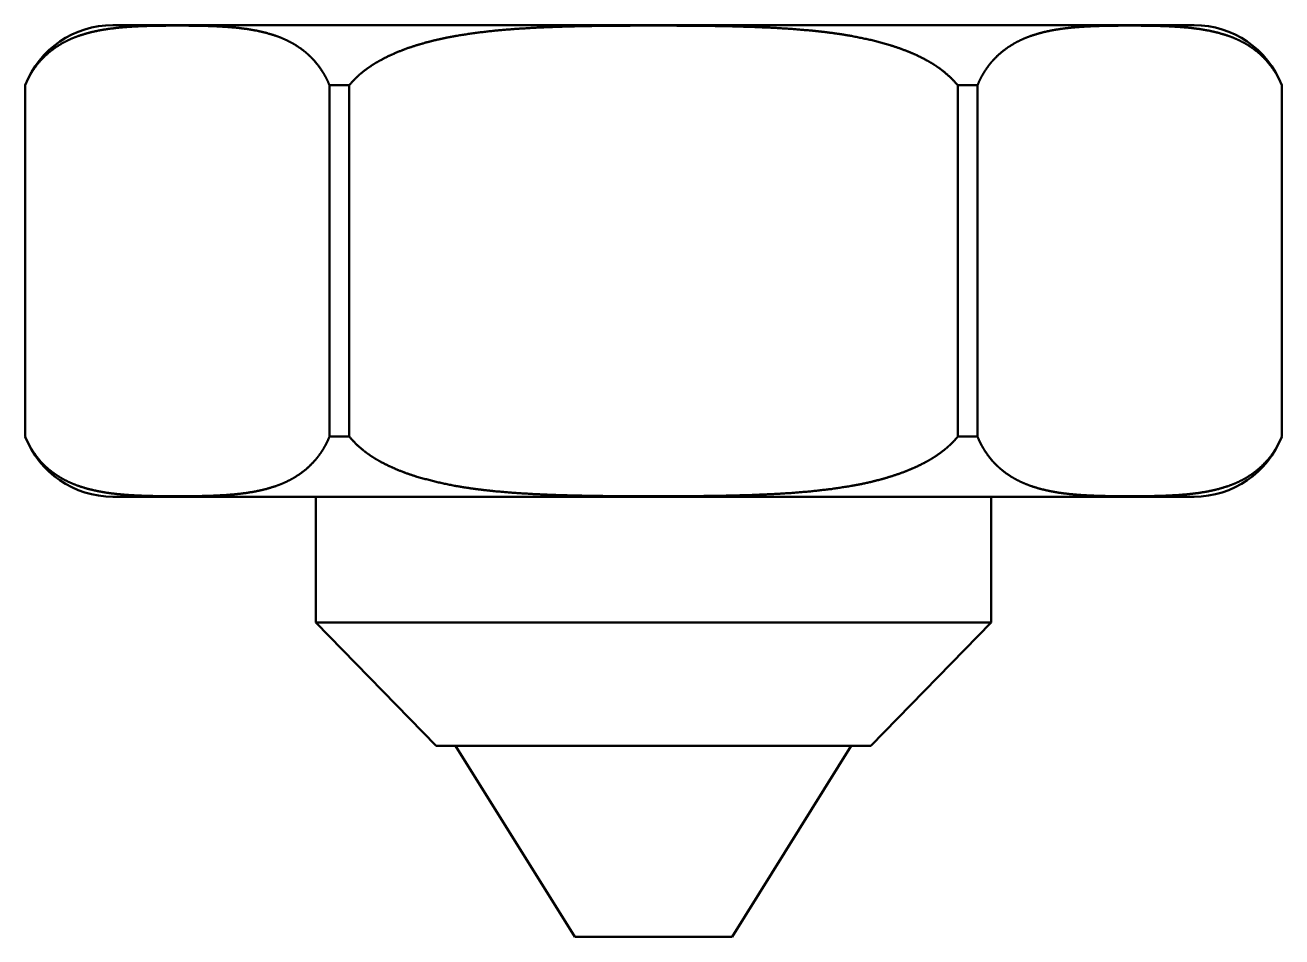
# Paper-space layout 'Layout1' of a CAD drawing. Header units: millimetres. Extents: x 0 to 420, y 0 to 297.
# Drawn here: x 287.76 to 295.76, y 126.9 to 132.7 of the extents above; entities that cross this region are included whole.
import ezdxf

# ---------------------------------------------------------------- set-up
doc = ezdxf.new("R2010")
doc.units = ezdxf.units.MM
doc.layers.add('170', color=7, linetype='Continuous', true_color=0xffffff)

psp = doc.layouts.get("Layout1")

# ---------------------------------------------------------------- linework, layer by layer
at = {"layer": '170', "color": 155, "linetype": 'Continuous', "lineweight": 50}
for p, q in [((287.7567, 132.3135), (287.7567, 130.0776)), ((287.7574, 130.0776), (287.7574, 132.3135)), ((289.6938, 130.0776), (289.6938, 132.3135)), ((289.8202, 130.0776), (289.8202, 132.3135)), ((293.6932, 130.0776), (293.6932, 132.3135)), ((293.8195, 130.0776), (293.8195, 132.3135)), ((295.756, 130.0776), (295.756, 132.3135)), ((295.7567, 130.0776), (295.7567, 132.3135)), ((289.6067, 129.6956), (289.6067, 128.8956)), ((293.9067, 128.8956), (293.9067, 129.6956)), ((289.6067, 128.8956), (290.3724, 128.1104)), ((293.141, 128.1104), (293.9067, 128.8956)), ((290.4973, 128.1103), (291.2564, 126.8956)), ((292.2569, 126.8956), (293.016, 128.1103))]:
    psp.add_line(p, q, dxfattribs=at)
for centre, start, end in [((288.3157, 132.0956), 90, 158.69613), ((295.1977, 132.0956), 21.30387, 90), ((288.3157, 130.2955), 201.30387, 270), ((295.1977, 130.2955), 270, 338.69613)]:
    psp.add_arc(centre, 0.6, start, end, dxfattribs=at)
for points, knots in [([(287.7573, 132.3135), (287.7678, 132.3379), (287.779, 132.3607), (287.7907, 132.3821), (287.8029, 132.4023), (287.8156, 132.4213), (287.8288, 132.4392), (287.8423, 132.4562), (287.8563, 132.4722), (287.8847, 132.5012), (287.9137, 132.5267), (287.9434, 132.5492), (287.9735, 132.569), (288.0041, 132.5866), (288.035, 132.602), (288.0661, 132.6156), (288.0973, 132.6274), (288.1598, 132.6466), (288.2224, 132.661), (288.2852, 132.6715), (288.3481, 132.6791), (288.4111, 132.6844), (288.4741, 132.688), (288.5371, 132.6903), (288.6002, 132.6917), (288.6633, 132.6924), (288.7264, 132.6926), (288.7895, 132.6924), (288.8526, 132.6917), (288.9158, 132.6903), (288.9789, 132.6879), (289.0419, 132.6843), (289.105, 132.6789), (289.168, 132.6712), (289.2308, 132.6605), (289.2932, 132.6461), (289.3552, 132.6269), (289.386, 132.6152), (289.4166, 132.6019), (289.447, 132.5866), (289.4773, 132.5693), (289.5073, 132.5496), (289.537, 132.5271), (289.5517, 132.5146), (289.5663, 132.5014), (289.5806, 132.4874), (289.5947, 132.4725), (289.6219, 132.4399), (289.6479, 132.4028), (289.6603, 132.3824), (289.6722, 132.3608), (289.6834, 132.3379), (289.6939, 132.3135)], [0, 0, 0.011931, 0.023344, 0.03432, 0.044924, 0.055196, 0.065196, 0.074959, 0.084484, 0.102734, 0.12012, 0.136844, 0.153072, 0.168921, 0.184473, 0.199729, 0.214716, 0.244107, 0.273005, 0.301626, 0.330102, 0.35851, 0.386882, 0.415246, 0.443616, 0.471982, 0.500364, 0.528747, 0.557121, 0.585511, 0.613894, 0.642304, 0.67077, 0.699307, 0.727946, 0.756744, 0.785908, 0.800714, 0.815734, 0.83103, 0.846701, 0.862842, 0.879606, 0.888275, 0.897114, 0.906127, 0.915331, 0.934458, 0.954796, 0.965527, 0.976619, 0.988082, 1, 1]), ([(288.3157, 132.6956), (288.4329, 132.6956), (289.3235, 132.6956), (290.8661, 132.6956), (291.7567, 132.6956)], [0, 0, 0.034072, 0.292895, 0.741177, 1, 1]), ([(289.8202, 132.3135), (289.8412, 132.3379), (289.8634, 132.3607), (289.8868, 132.3821), (289.9113, 132.4022), (289.9367, 132.4212), (289.9629, 132.4391), (289.99, 132.4561), (290.0178, 132.4721), (290.0746, 132.5011), (290.1326, 132.5265), (290.1918, 132.549), (290.252, 132.5689), (290.3131, 132.5864), (290.3749, 132.6019), (290.4371, 132.6155), (290.4994, 132.6273), (290.6243, 132.6465), (290.7495, 132.6609), (290.8749, 132.6715), (291.0006, 132.6791), (291.1264, 132.6844), (291.2523, 132.688), (291.3783, 132.6903), (291.5044, 132.6917), (291.6305, 132.6924), (291.7567, 132.6926)], [0, 0, 0.015884, 0.031628, 0.0473, 0.062956, 0.078621, 0.094329, 0.110125, 0.125963, 0.15746, 0.188795, 0.220103, 0.251425, 0.282832, 0.314318, 0.345767, 0.377104, 0.43954, 0.501819, 0.564045, 0.626256, 0.688481, 0.750736, 0.813018, 0.875334, 0.937657, 1, 1]), ([(291.7567, 132.6956), (292.6473, 132.6956), (294.1898, 132.6956), (295.0804, 132.6956), (295.1977, 132.6956)], [0, 0, 0.258819, 0.707109, 0.965927, 1, 1]), ([(291.7567, 132.6926), (291.883, 132.6924), (292.0093, 132.6917), (292.1355, 132.6903), (292.2618, 132.6879), (292.3879, 132.6843), (292.514, 132.679), (292.6399, 132.6713), (292.7658, 132.6607), (292.8286, 132.654), (292.8914, 132.6462), (292.9542, 132.6372), (293.0167, 132.6268), (293.1407, 132.6014), (293.2628, 132.5684), (293.323, 132.5485), (293.3823, 132.5259), (293.4402, 132.5004), (293.4964, 132.4716), (293.5238, 132.4558), (293.5507, 132.439), (293.577, 132.421), (293.6025, 132.4019), (293.6503, 132.3604), (293.6932, 132.3135)], [0, 0, 0.062417, 0.124835, 0.187235, 0.249622, 0.311992, 0.374353, 0.436721, 0.499126, 0.530357, 0.56163, 0.592963, 0.624297, 0.686841, 0.749356, 0.780714, 0.812079, 0.843324, 0.874533, 0.890166, 0.905846, 0.921586, 0.937309, 0.968598, 1, 1]), ([(293.8195, 132.3135), (293.83, 132.3379), (293.8412, 132.3607), (293.8529, 132.3821), (293.8651, 132.4023), (293.8778, 132.4213), (293.891, 132.4392), (293.9045, 132.4562), (293.9184, 132.4722), (293.9468, 132.5012), (293.9759, 132.5267), (294.0055, 132.5492), (294.0357, 132.569), (294.0663, 132.5866), (294.0972, 132.602), (294.1283, 132.6156), (294.1595, 132.6274), (294.222, 132.6466), (294.2846, 132.661), (294.3474, 132.6715), (294.4103, 132.6791), (294.4732, 132.6844), (294.5362, 132.688), (294.5993, 132.6903), (294.6624, 132.6917), (294.7255, 132.6924), (294.7886, 132.6926), (294.8517, 132.6924), (294.9148, 132.6917), (294.9779, 132.6903), (295.041, 132.6879), (295.1041, 132.6843), (295.1672, 132.6789), (295.2302, 132.6712), (295.293, 132.6605), (295.3554, 132.6461), (295.4174, 132.6269), (295.4481, 132.6152), (295.4788, 132.6019), (295.5092, 132.5866), (295.5394, 132.5693), (295.5694, 132.5496), (295.5992, 132.5271), (295.6139, 132.5146), (295.6285, 132.5014), (295.6428, 132.4874), (295.6568, 132.4725), (295.6841, 132.4399), (295.7101, 132.4028), (295.7225, 132.3824), (295.7344, 132.3608), (295.7455, 132.3379), (295.756, 132.3135)], [0, 0, 0.011931, 0.023344, 0.034315, 0.04492, 0.055197, 0.065197, 0.07496, 0.084485, 0.102735, 0.120114, 0.136846, 0.153066, 0.168923, 0.184467, 0.199731, 0.214719, 0.244109, 0.273008, 0.301629, 0.330105, 0.358504, 0.386885, 0.415249, 0.44361, 0.471985, 0.500368, 0.528741, 0.557125, 0.585505, 0.613898, 0.642308, 0.670765, 0.699311, 0.72795, 0.756748, 0.785913, 0.80071, 0.815729, 0.831035, 0.846698, 0.862846, 0.87961, 0.888279, 0.897118, 0.906132, 0.915335, 0.934456, 0.9548, 0.965526, 0.976622, 0.988086, 1, 1]), ([(289.6939, 130.0776), (289.6834, 130.0532), (289.6722, 130.0304), (289.6605, 130.009), (289.6483, 129.9888), (289.6355, 129.9698), (289.6224, 129.9519), (289.6088, 129.9349), (289.5949, 129.9189), (289.5665, 129.8899), (289.5375, 129.8644), (289.5078, 129.8419), (289.4777, 129.8221), (289.4471, 129.8045), (289.4162, 129.7891), (289.3851, 129.7755), (289.3539, 129.7637), (289.2914, 129.7445), (289.2287, 129.7302), (289.166, 129.7196), (289.1031, 129.712), (289.0401, 129.7067), (288.9771, 129.7031), (288.9141, 129.7008), (288.851, 129.6994), (288.7879, 129.6987), (288.7248, 129.6985), (288.6617, 129.6987), (288.5985, 129.6994), (288.5354, 129.7009), (288.4723, 129.7032), (288.4092, 129.7068), (288.3462, 129.7122), (288.2832, 129.7199), (288.2204, 129.7306), (288.1579, 129.745), (288.096, 129.7642), (288.0652, 129.7759), (288.0346, 129.7892), (288.0042, 129.8045), (287.9739, 129.8218), (287.9439, 129.8415), (287.9142, 129.8641), (287.8995, 129.8765), (287.8849, 129.8897), (287.8706, 129.9037), (287.8565, 129.9186), (287.8293, 129.9512), (287.8033, 129.9883), (287.7909, 130.0087), (287.779, 130.0303), (287.7678, 130.0532), (287.7573, 130.0776)], [0, 0, 0.011931, 0.023344, 0.03432, 0.04492, 0.055201, 0.065201, 0.074961, 0.08448, 0.102739, 0.120119, 0.13685, 0.153068, 0.168917, 0.184471, 0.199727, 0.214713, 0.244114, 0.273011, 0.301633, 0.330109, 0.358508, 0.38688, 0.415244, 0.443614, 0.471989, 0.500363, 0.528745, 0.557129, 0.585509, 0.613902, 0.642312, 0.670769, 0.699306, 0.727945, 0.756752, 0.785908, 0.800715, 0.815733, 0.83103, 0.846701, 0.862842, 0.879608, 0.888275, 0.89712, 0.906127, 0.915334, 0.934457, 0.9548, 0.96553, 0.976623, 0.98809, 1, 1]), ([(291.7567, 129.6985), (291.6304, 129.6987), (291.5041, 129.6994), (291.3778, 129.7008), (291.2516, 129.7032), (291.1255, 129.7068), (290.9994, 129.7121), (290.8734, 129.7198), (290.7476, 129.7304), (290.6848, 129.7371), (290.622, 129.7449), (290.5592, 129.7539), (290.4967, 129.7643), (290.3727, 129.7897), (290.2506, 129.8227), (290.1903, 129.8426), (290.131, 129.8652), (290.0732, 129.8907), (290.017, 129.9195), (289.9895, 129.9353), (289.9627, 129.9521), (289.9364, 129.9701), (289.9109, 129.9892), (289.8631, 130.0307), (289.8202, 130.0776)], [0, 0, 0.062427, 0.124834, 0.187234, 0.24962, 0.31199, 0.37435, 0.436717, 0.499122, 0.530363, 0.561636, 0.592959, 0.624292, 0.686836, 0.74936, 0.780718, 0.812073, 0.843327, 0.874536, 0.890171, 0.905851, 0.92158, 0.937303, 0.968592, 1, 1]), ([(293.6932, 130.0776), (293.6722, 130.0532), (293.6499, 130.0304), (293.6265, 130.009), (293.6021, 129.9889), (293.5767, 129.9699), (293.5504, 129.952), (293.5233, 129.935), (293.4956, 129.9191), (293.4388, 129.8901), (293.3807, 129.8646), (293.3215, 129.8421), (293.2613, 129.8222), (293.2003, 129.8047), (293.1384, 129.7892), (293.0763, 129.7756), (293.014, 129.7638), (292.8891, 129.7446), (292.7639, 129.7302), (292.6384, 129.7197), (292.5128, 129.7121), (292.387, 129.7067), (292.261, 129.7031), (292.135, 129.7008), (292.009, 129.6994), (291.8828, 129.6987), (291.7567, 129.6985)], [0, 0, 0.015884, 0.031628, 0.047297, 0.062946, 0.078614, 0.09433, 0.110126, 0.125953, 0.157451, 0.188797, 0.220094, 0.251418, 0.282825, 0.314321, 0.34577, 0.377098, 0.439545, 0.501824, 0.56404, 0.626252, 0.688488, 0.750744, 0.813026, 0.875333, 0.937657, 1, 1]), ([(295.756, 130.0776), (295.7455, 130.0532), (295.7344, 130.0304), (295.7227, 130.009), (295.7104, 129.9888), (295.6977, 129.9698), (295.6846, 129.9519), (295.671, 129.9349), (295.6571, 129.9189), (295.6287, 129.8899), (295.5996, 129.8644), (295.57, 129.8419), (295.5399, 129.8221), (295.5093, 129.8045), (295.4784, 129.7891), (295.4473, 129.7755), (295.4161, 129.7637), (295.3536, 129.7445), (295.2909, 129.7302), (295.2281, 129.7196), (295.1653, 129.712), (295.1023, 129.7067), (295.0393, 129.7031), (294.9763, 129.7008), (294.9132, 129.6994), (294.8501, 129.6987), (294.787, 129.6985), (294.7238, 129.6987), (294.6607, 129.6994), (294.5976, 129.7009), (294.5345, 129.7032), (294.4714, 129.7068), (294.4084, 129.7122), (294.3453, 129.7199), (294.2826, 129.7306), (294.2201, 129.745), (294.1582, 129.7642), (294.1274, 129.7759), (294.0968, 129.7892), (294.0663, 129.8045), (294.0361, 129.8218), (294.0061, 129.8415), (293.9764, 129.8641), (293.9616, 129.8765), (293.9471, 129.8897), (293.9328, 129.9037), (293.9187, 129.9186), (293.8914, 129.9512), (293.8655, 129.9883), (293.8531, 130.0087), (293.8412, 130.0303), (293.83, 130.0532), (293.8195, 130.0776)], [0, 0, 0.011931, 0.023344, 0.034316, 0.044916, 0.055197, 0.065197, 0.074956, 0.084475, 0.102735, 0.120115, 0.136846, 0.153064, 0.168913, 0.184468, 0.199723, 0.214718, 0.24411, 0.273008, 0.301629, 0.330105, 0.358504, 0.386876, 0.41525, 0.443611, 0.471986, 0.50036, 0.528742, 0.557127, 0.585507, 0.613899, 0.64231, 0.670767, 0.699313, 0.727943, 0.75675, 0.785906, 0.800713, 0.815731, 0.831036, 0.846699, 0.86284, 0.879614, 0.888281, 0.89712, 0.906126, 0.91534, 0.934457, 0.9548, 0.96553, 0.976623, 0.98809, 1, 1]), ([(291.7567, 129.6956), (290.8661, 129.6956), (289.3235, 129.6956), (288.7767, 129.6956), (288.3157, 129.6956)], [0, 0, 0.258823, 0.707105, 0.866023, 1, 1]), ([(295.1977, 129.6956), (295.0804, 129.6956), (294.1898, 129.6956), (292.6473, 129.6956), (291.7567, 129.6956)], [0, 0, 0.034073, 0.292891, 0.741181, 1, 1]), ([(289.6067, 128.8956), (290.0173, 128.8956), (291.0923, 128.8956), (292.4211, 128.8956), (293.4961, 128.8956), (293.9067, 128.8956)], [0, 0, 0.095493, 0.345492, 0.654508, 0.904511, 1, 1]), ([(290.3724, 128.1104), (290.4778, 128.1104), (291.2269, 128.1104), (292.2864, 128.1104), (292.7355, 128.1104), (293.141, 128.1104)], [0, 0, 0.038055, 0.308655, 0.691338, 0.853549, 1, 1])]:
    psp.add_open_spline(points, degree=1, knots=knots, dxfattribs=at)
for points in [[(287.7567, 132.3135), (287.7573, 132.3135)], [(289.6939, 132.3135), (289.8202, 132.3135)], [(293.6932, 132.3135), (293.8195, 132.3135)], [(295.756, 132.3135), (295.7567, 132.3135)], [(287.7573, 130.0776), (287.7567, 130.0776)], [(289.8202, 130.0776), (289.6939, 130.0776)], [(293.8195, 130.0776), (293.6932, 130.0776)], [(295.7567, 130.0776), (295.756, 130.0776)], [(291.7567, 126.8956), (291.2564, 126.8956)], [(292.2569, 126.8956), (291.7567, 126.8956)]]:
    psp.add_open_spline(points, degree=1, dxfattribs=at)

doc.saveas('drawing.dxf')
